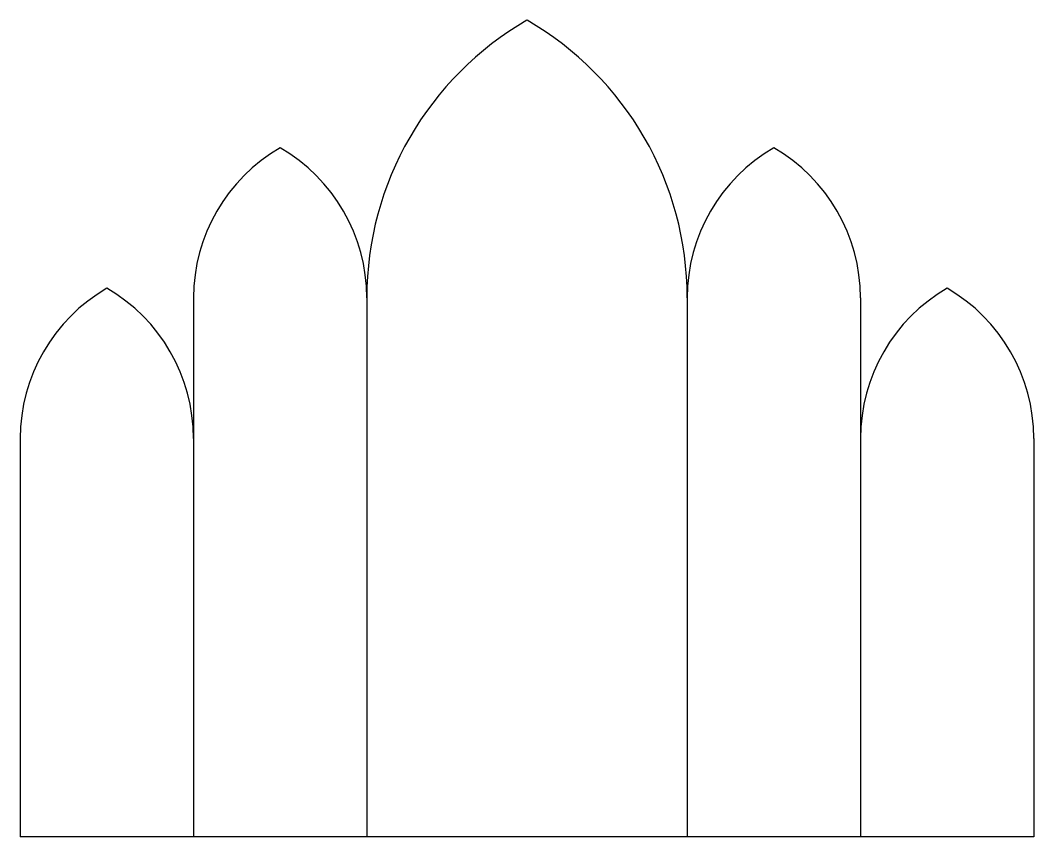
# Model space of a CAD drawing. Extents: x -85 to 85, y -67 to 70.
import ezdxf

# ---------------------------------------------------------------- set-up
doc = ezdxf.new("R2010")
doc.units = 0
doc.layers.add('MODELSKETCH_VISIBLE', color=7, linetype='CONTINUOUS')

msp = doc.modelspace()

# ---------------------------------------------------------------- linework, layer by layer
at = {"layer": 'MODELSKETCH_VISIBLE'}
for p, q in [((-56.03, 23.61), (-56.03, -66.91)), ((-26.91, 23.61), (-26.91, -66.91)), ((26.91, 23.61), (26.91, -66.91)), ((56.03, 23.61), (56.03, -66.91)), ((-85.14, 0), (-85.14, -66.91)), ((85.14, 0), (85.14, -66.91)), ((85.14, -66.91), (-85.14, -66.91))]:
    msp.add_line(p, q, dxfattribs=at)
for centre, radius, start, end in [((26.91, 23.61), 53.83, 120, 180), ((26.91, 23.61), 53.83, 120, 180), ((-26.91, 23.61), 53.83, 0, 60), ((-26.91, 23.61), 53.83, 0, 60), ((-26.91, 23.61), 29.11, 120, 180), ((-56.03, 23.61), 29.11, 0, 60), ((56.03, 23.61), 29.11, 120, 180), ((26.91, 23.61), 29.11, 0, 60), ((-56.03, 0), 29.11, 120, 180), ((-85.14, 0), 29.11, 0, 60), ((85.14, 0), 29.11, 120, 180), ((56.03, 0), 29.11, 0, 60)]:
    msp.add_arc(centre, radius, start, end, dxfattribs=at)

doc.saveas('drawing.dxf')
